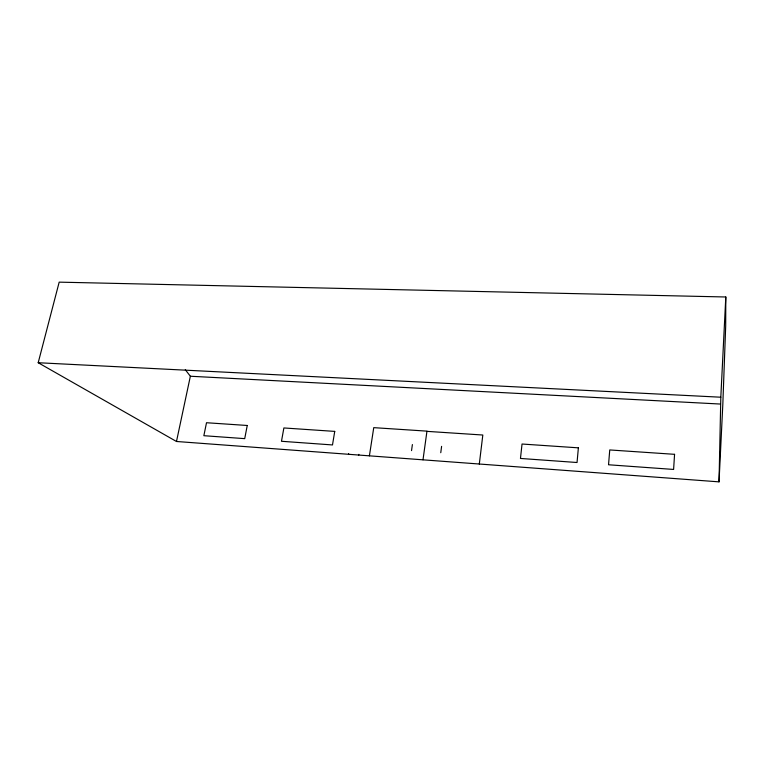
<?xml version="1.0" encoding="UTF-8"?>
<svg xmlns="http://www.w3.org/2000/svg" width="764" height="764" viewBox="0 0 764 764"><rect width="100%" height="100%" fill="white"/><g stroke="black" fill="none" stroke-linecap="round" stroke-linejoin="round"><path stroke-width="1.15" d="M725.8 296.986L725.685 326.037L722.83 404.175L719.029 481.855L176.484 441.487L38.2 362.728L59.181 282.145L725.8 296.986L720.815 397.213L719.029 481.855M479.314 464.025L482.819 435.022L426.923 431.354M440.761 452.718L441.602 446.367M422.998 459.832L426.961 431.135L373.749 427.649L369.404 455.841M411.538 450.617L412.388 444.572M358.736 455.048L358.841 454.379M348.537 454.293L348.651 453.625M176.484 441.487L190.36 376.241L185.289 369.69M38.2 362.728L720.815 397.213M190.36 376.241L720.452 404.051M674.564 454.322L673.609 469.44L608.536 464.77L609.748 449.948L674.564 454.322M578.377 447.838L577.04 462.507L520.465 458.448L522.032 444.027L578.377 447.838M334.737 431.393L332.493 444.944L281.477 441.277L283.883 427.955L334.737 431.393M247.249 425.481L244.719 438.641L203.854 435.7L206.509 422.731L247.249 425.481"/></g></svg>
